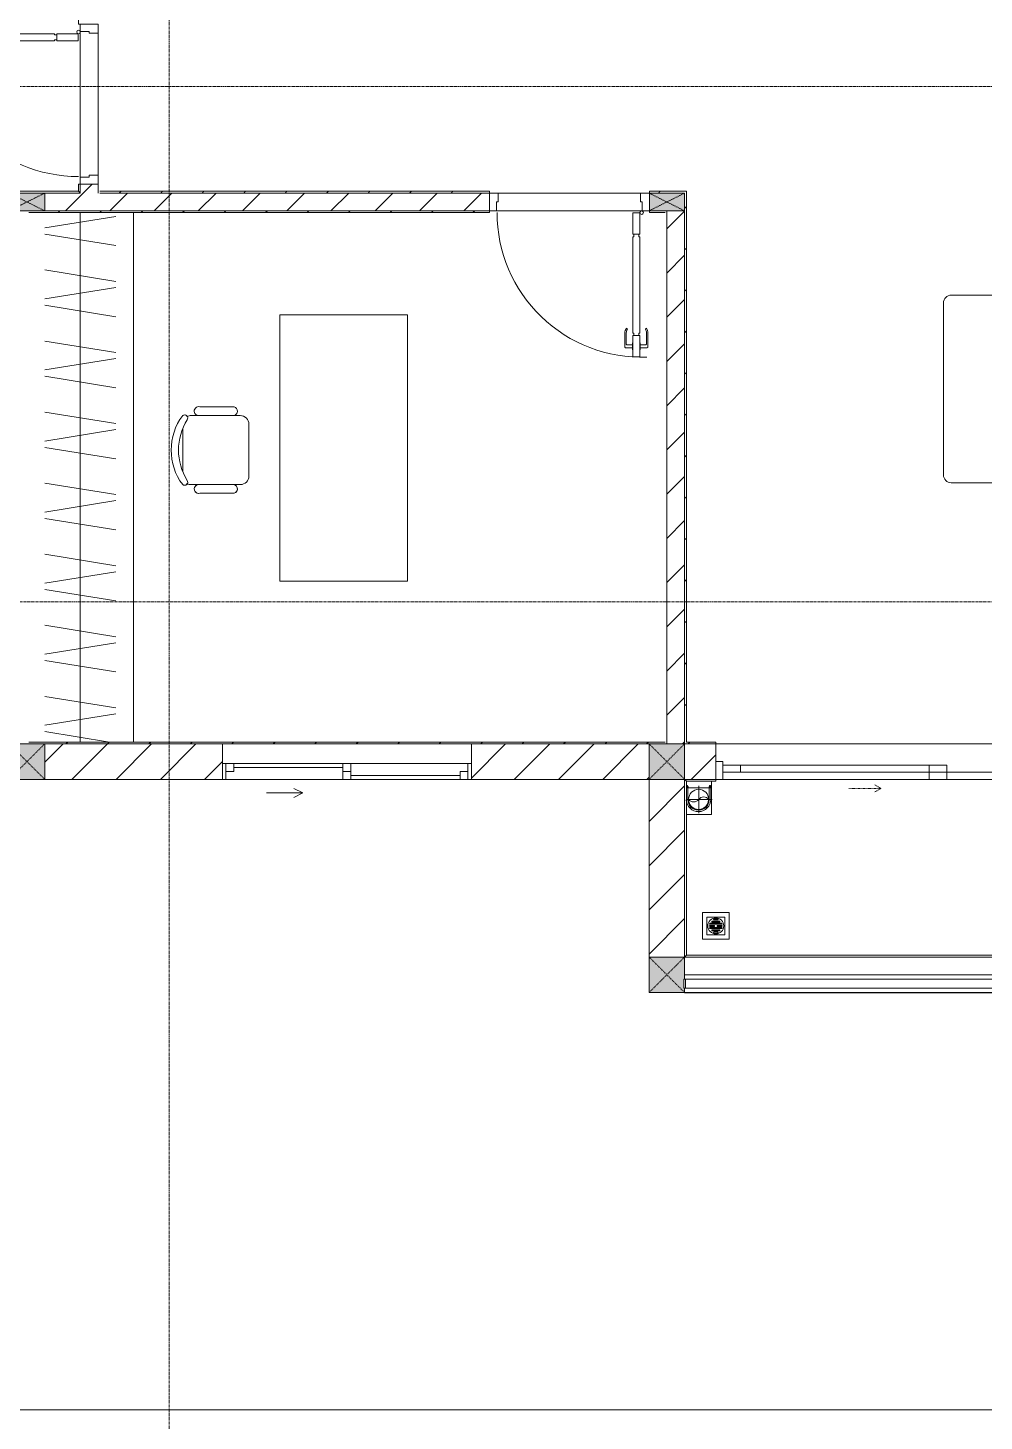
# Model space of a CAD drawing. Header units: millimetres. Extents: x -24439 to 198341, y -52871 to 149926.
# Drawn here: x 54158 to 59538, y 20924 to 28767 of the extents above; entities that cross this region are included whole.
import ezdxf

# ---------------------------------------------------------------- set-up
doc = ezdxf.new("R2010")
doc.units = ezdxf.units.MM
for name, pattern in [('Dash', [6, 3, -3]), ('Grid Line', [22.225, 12.7, -3.175, 3.175, -3.175]), ('IMPORT-CENTER _3_', [10.16, 6.35, -1.27, 1.27, -1.27])]:
    doc.linetypes.add(name, pattern=pattern)
for name, color, linetype, lineweight in [('0-1', 7, 'Continuous', 5), ('A-DETL-GENF-1', 9, 'Continuous', 9), ('A-DOOR', 31, 'Continuous', 9), ('A-DOOR-1', 9, 'Continuous', 9), ('A-DOOR-FRAM', 31, 'Continuous', 9), ('A-DOOR-HDLN', 31, 'Dash', 9), ('A-FLOR-1', 9, 'Continuous', 9), ('A-FLOR-HRAL', 11, 'Continuous', 9), ('A-FLOR-HRAL-1', 9, 'Continuous', 9), ('A-GLAZ', 151, 'Continuous', 9), ('A-WALL', 113, 'Continuous', 9), ('A-WALL-1', 253, 'Continuous', 18), ('A-WALL-2', 9, 'Continuous', 9), ('A-WALL-3', 113, 'Continuous', 18), ('A-WALL-PATT-1', 10, 'Continuous', 9), ('A-WALL-PATT-2', 9, 'Continuous', 9), ('A-WALL-PATT-3', 111, 'Continuous', 9), ('G-IMPT', 8, 'Continuous', 9), ('G-IMPT-2', 8, 'IMPORT-CENTER _3_', 9), ('I-FURN', 30, 'Continuous', 9), ('I-FURN-1', 9, 'Continuous', 9), ('I-WALL-1', 253, 'Continuous', 18), ('M-EQPM', 50, 'Continuous', 9), ('S-BEAM-1', 9, 'Continuous', 9), ('S-COLS', 52, 'Continuous', 9), ('S-COLS-1', 254, 'Continuous', 5), ('S-COLS-2', 253, 'Continuous', 18), ('S-COLS-3', 9, 'Continuous', 9), ('S-COLS-4', 52, 'Continuous', 18), ('S-COLS-5', 52, 'Dash', 9), ('S-COLS-HDLN', 52, 'Dash', 9), ('S-COLS-HDLN-1', 9, 'Dash', 9), ('S-GRID-1', 1, 'Grid Line', 9)]:
    doc.layers.add(name, color=color, linetype=linetype, lineweight=lineweight)
pattern_1 = [(45, (0, 0), (-124.4508, 124.4508), [])]
pattern_2 = [(45, (0, 0), (-116.6726, 116.6726), [])]

# ---------------------------------------------------------------- blocks, each defined once
blk = doc.blocks.new('NCV_TKTC_KET CAU_rvt-1-TKCS_MB ĐỊNH VỊ CAO ĐỘ THIẾT KẾ')
at = {"layer": 'S-BEAM-1'}
for p, q in [((60927.6, 23535.3), (57852.6, 23535.3)), ((57852.6, 23335.3), (61127.6, 23335.3))]:
    blk.add_line(p, q, dxfattribs=at)
blk = doc.blocks.new('DOOR_CW_01 CANH MO-PANEL KINH - DIW_01-900x2200-CỬA GỖ VÂN LAMINATE-553393-TKCS_MB ĐỊNH VỊ CAO ĐỘ THIẾT KẾ')
at = {"layer": 'A-DETL-GENF-1'}
for p, q in [((-397, 872), (-357, 872)), ((-397, 752), (-397, 872)), ((-357, 872), (-357, 752)), ((-442, 737), (-442, 816.5)), ((-399, 820.5), (-438, 820.5)), ((-434, 799.5), (-434, 737)), ((-399, 803.5), (-430, 803.5)), ((-399, 831.8), (-397, 831.8)), ((-399, 792.2), (-399, 831.8)), ((-397, 792.2), (-399, 792.2)), ((-397, 792.2), (-397, 831.8)), ((-357, 792.2), (-357, 831.8)), ((-355, 831.8), (-357, 831.8)), ((-357, 792.2), (-355, 792.2)), ((-355, 792.2), (-355, 831.8)), ((-355, 820.5), (-316, 820.5)), ((-355, 803.5), (-324, 803.5)), ((-320, 799.5), (-320, 737)), ((-312, 737), (-312, 816.5)), ((-433.9, 711.2), (-427.3, 715.8)), ((-357, 752), (-397, 752)), ((-397, 738), (-391, 738)), ((-397, 738), (-397, 196)), ((-363, 752), (-391, 752)), ((-391, 752), (-391, 738)), ((-363, 738), (-363, 752)), ((-357, 738), (-363, 738)), ((-357, 196), (-357, 738)), ((-320.1, 711.2), (-326.7, 715.8)), ((-397, 196), (-391, 196)), ((-357, 182), (-397, 182)), ((-397, 182), (-397, 62)), ((-391, 196), (-391, 182)), ((-391, 182), (-363, 182)), ((-357, 196), (-363, 196)), ((-363, 182), (-363, 196)), ((-357, 62), (-357, 182)), ((-397, 62), (-357, 62))]:
    blk.add_line(p, q, dxfattribs=at)
blk.add_circle((-407, 60), 10, dxfattribs=at)
for centre, radius, start, end in [((-407, 60), 814, 360, 92), ((-438, 816.5), 4, 90, 180), ((-430, 799.5), 4, 90, 180), ((-324, 799.5), 4, 360, 90), ((-316, 816.5), 4, 0, 90), ((-397, 737), 45, 180, 215), ((-397, 737), 37, 180, 215), ((-357, 737), 37, 325, 0), ((-357, 737), 45, 325, 0)]:
    blk.add_arc(centre, radius, start, end, dxfattribs=at)
at = {"layer": 'A-DOOR-1'}
for p, q in [((-410, 50), (-450, 50)), ((-450, 50), (-450, -50)), ((-410, 0), (-410, 50)), ((-400, 0), (-410, 0)), ((-407, 50), (-382, 50)), ((-400, -50), (-400, 0)), ((410, 0), (400, 0)), ((400, 0), (400, -50)), ((450, 50), (410, 50)), ((410, 50), (410, 0)), ((450, -50), (450, 50)), ((-450, -50), (-400, -50)), ((400, -50), (450, -50))]:
    blk.add_line(p, q, dxfattribs=at)
blk = doc.blocks.new('TU DO LV A - TU DO LV A-V11-TKCS_MB ĐỊNH VỊ CAO ĐỘ THIẾT KẾ')
at = {"layer": 'I-FURN'}
for p, q in [((10, 136.3), (68.9, 499)), ((169, 101), (104.4, 499)), ((202.5, 101), (267.1, 499)), ((404.3, 101), (468.9, 499)), ((569, 101), (504.4, 499)), ((602.5, 101), (667.1, 499)), ((804.3, 101), (868.9, 499)), ((969, 101), (904.4, 499)), ((1002.5, 101), (1067.1, 499)), ((1204.3, 101), (1268.9, 499)), ((1369, 101), (1304.4, 499)), ((1402.5, 101), (1467.1, 499)), ((1604.3, 101), (1668.9, 499)), ((1769, 101), (1704.4, 499)), ((1802.5, 101), (1867.1, 499)), ((2004.3, 101), (2068.9, 499)), ((2169, 101), (2104.4, 499)), ((2202.5, 101), (2267.1, 499)), ((2404.3, 101), (2468.9, 499)), ((2569, 101), (2504.4, 499)), ((2602.5, 101), (2667.1, 499)), ((2804.3, 101), (2868.9, 499)), ((2969, 101), (2904.4, 499)), ((10, 300), (2990, 300)), ((10, 0), (2990, 0))]:
    blk.add_line(p, q, dxfattribs=at)
at = {"layer": 'I-FURN-1'}
blk.add_line((10, 0), (2990, 0), dxfattribs=at)
blk = doc.blocks.new('BAN LV A - BAN LV A_dwg_ban hoc2-348006-TKCS_MB ĐỊNH VỊ CAO ĐỘ THIẾT KẾ')
at = {"layer": 'I-FURN'}
for p, q in [((145.8, 437.4), (-145.8, 437.4)), ((-243, 354.4), (-243, 162)), ((-194.4, 388.8), (-194.4, 113.4)), ((194.4, 113.4), (194.4, 388.8)), ((194.4, 351.4), (194.4, 150.8)), ((243.7, 162), (243.7, 354.4)), ((-120.5, 64.8), (120.5, 64.8))]:
    blk.add_line(p, q, dxfattribs=at)
at = {"layer": 'I-FURN', "flags": 128}
blk.add_lwpolyline([(-737.8, 610.5), (-737.8, 1330.5), (-154.9, 1330.5), (762.2, 1330.5), (762.2, 610.5)], close=True, dxfattribs=at)
at = {"layer": 'I-FURN'}
for centre, radius, start, end in [((-145.8, 388.8), 48.6, 90, 180), ((145.8, 388.8), 48.6, 360, 90), ((-218.7, 347.3), 25.3, 343.7398, 163.7398), ((219.4, 347.3), 25.3, 16.2602, 170.70537), ((-218.7, 154.9), 25.3, 163.7398, 16.2602), ((219.4, 154.9), 25.3, 189.29463, 16.2602), ((-180.2, 75.4), 17.8, 57.97259, 216.69006), ((-145.8, 113.4), 48.6, 180, 207.58444), ((0, 359.3), 318.2, 237.57575, 302.42425), ((180.2, 75.4), 17.8, 323.30994, 122.02741), ((145.8, 113.4), 48.6, 332.41556, 0), ((0, 324), 324, 233.1301, 306.8699)]:
    blk.add_arc(centre, radius, start, end, dxfattribs=at)
blk = doc.blocks.new('BAN LV A - BAN LV A_dwg-348005-TKCS_MB ĐỊNH VỊ CAO ĐỘ THIẾT KẾ')
at = {"extrusion": (0, 0, -1), "zscale": -1, "rotation": 180}
blk.add_blockref('BAN LV A - BAN LV A_dwg_ban hoc2-348006-TKCS_MB ĐỊNH VỊ CAO ĐỘ THIẾT KẾ', (-729, 1383.7), dxfattribs=at)
blk = doc.blocks.new('BAN LV A - BAN LV A-348231-TKCS_MB ĐỊNH VỊ CAO ĐỘ THIẾT KẾ')
at = {"layer": 'I-FURN-1'}
for p, q in [((534.6, 1270.3), (534.6, 1235.9)), ((923.4, 1232.9), (923.4, 1270.3)), ((486, 1221.7), (486, 1029.3)), ((972.7, 1029.3), (972.7, 1221.7)), ((534.6, 1029.3), (534.6, 994.9)), ((923.4, 994.9), (923.4, 1032.3)), ((583.2, 946.3), (874.8, 946.3)), ((1491.2, 773.2), (-8.8, 773.2)), ((-8.8, 773.2), (-8.8, 53.2)), ((1491.2, 53.2), (1491.2, 773.2)), ((-8.8, 53.2), (1491.2, 53.2))]:
    blk.add_line(p, q, dxfattribs=at)
for centre, radius, start, end in [((729, 1059.7), 324, 53.1301, 126.8699), ((548.9, 1308.3), 17.8, 143.30994, 240.59603), ((583.2, 1270.3), 48.6, 152.41556, 180), ((909.2, 1308.3), 17.8, 299.40397, 36.69006), ((874.8, 1270.3), 48.6, 360, 27.58444), ((510.3, 1228.8), 25.3, 16.2602, 196.2602), ((948.4, 1228.8), 25.3, 343.7398, 170.70537), ((510.3, 1036.4), 25.3, 196.2602, 343.7398), ((948.4, 1036.4), 25.3, 189.29463, 343.7398), ((583.2, 994.9), 48.6, 180, 270), ((874.8, 994.9), 48.6, 270, 360)]:
    blk.add_arc(centre, radius, start, end, dxfattribs=at)
blk.add_blockref('BAN LV A - BAN LV A_dwg-348005-TKCS_MB ĐỊNH VỊ CAO ĐỘ THIẾT KẾ', (0, 0))
blk = doc.blocks.new('LOBBY_SOFA_1 - LOBBY_SOFA_1-V13-TKCS_MB ĐỊNH VỊ CAO ĐỘ THIẾT KẾ')
at = {"layer": 'I-FURN'}
for p, q in [((-2556, -14.9), (-2556, -660)), ((-2457, -66), (-2457, -660)), ((-807, -66), (-2457, -66)), ((-807, -660), (-807, -66)), ((-708, -660), (-708, -14.9)), ((-807, -143), (-2457, -143)), ((-1907, -143), (-1907, -660)), ((-1357, -143), (-1357, -660)), ((-3128.2, -193.5), (-2688.2, -193.5)), ((-3128.2, -633.5), (-3128.2, -193.5)), ((-2688.2, -193.5), (-2688.2, -633.5)), ((-575.9, -193.5), (-575.9, -633.5)), ((-135.9, -193.5), (-575.9, -193.5)), ((-135.9, -633.5), (-135.9, -193.5)), ((-2915.4, -269), (-2915.4, -401)), ((-348.6, -269), (-348.6, -401)), ((-2915.4, -357), (-2981.4, -423)), ((-2849.4, -423), (-2915.4, -357)), ((-414.6, -423), (-348.6, -357)), ((-348.6, -357), (-282.6, -423)), ((-2937.4, -423), (-3069.4, -423)), ((-2981.4, -423), (-2915.4, -489)), ((-2915.4, -489), (-2849.4, -423)), ((-2915.4, -445), (-2915.4, -577)), ((-2893.4, -423), (-2761.4, -423)), ((-370.6, -423), (-502.6, -423)), ((-348.6, -489), (-414.6, -423)), ((-282.6, -423), (-348.6, -489)), ((-348.6, -445), (-348.6, -577)), ((-326.6, -423), (-194.6, -423)), ((-2688.2, -633.5), (-3128.2, -633.5)), ((-2556, -660), (-708, -660)), ((-575.9, -633.5), (-135.9, -633.5)), ((-2172.3, -1064.5), (-2172.3, -1504.5)), ((-1160.3, -1020.5), (-2128.3, -1020.5)), ((-1116.3, -1504.5), (-1116.3, -1064.5)), ((-2128.3, -1548.5), (-1160.3, -1548.5))]:
    blk.add_line(p, q, dxfattribs=at)
for centre, radius in [((-2915.4, -423), 154), ((-348.6, -423), 154), ((-2915.4, -423), 22), ((-348.6, -423), 22)]:
    blk.add_circle(centre, radius, dxfattribs=at)
for centre, start, end in [((-2128.3, -1064.5), 90, 180), ((-1160.3, -1064.5), 0, 90), ((-2128.3, -1504.5), 180, 270), ((-1160.3, -1504.5), 270, 0)]:
    blk.add_arc(centre, 44, start, end, dxfattribs=at)
at = {"layer": 'I-FURN-1'}
for p, q in [((-2556, -14.9), (-2556, -660)), ((-708, -660), (-708, -14.9)), ((-2688.2, -193.5), (-3128.2, -193.5)), ((-3128.2, -193.5), (-3128.2, -633.5)), ((-2688.2, -633.5), (-2688.2, -193.5)), ((-135.9, -193.5), (-575.9, -193.5)), ((-575.9, -193.5), (-575.9, -633.5)), ((-135.9, -633.5), (-135.9, -193.5)), ((-3128.2, -633.5), (-2688.2, -633.5)), ((-2556, -660), (-708, -660)), ((-575.9, -633.5), (-135.9, -633.5)), ((-2172.3, -1064.5), (-2172.3, -1504.5)), ((-1160.3, -1020.5), (-2128.3, -1020.5)), ((-1116.3, -1504.5), (-1116.3, -1064.5)), ((-2128.3, -1548.5), (-1160.3, -1548.5))]:
    blk.add_line(p, q, dxfattribs=at)
for centre, start, end in [((-2128.3, -1064.5), 90, 180), ((-1160.3, -1064.5), 0, 90), ((-2128.3, -1504.5), 180, 270), ((-1160.3, -1504.5), 270, 0)]:
    blk.add_arc(centre, 44, start, end, dxfattribs=at)
blk = doc.blocks.new('G1_SOF - BO TRU - 100x200-745959-TKCS_MB ĐỊNH VỊ CAO ĐỘ THIẾT KẾ')
at = {"layer": 'S-COLS-3'}
blk.add_hatch(color=256, dxfattribs=at).paths.add_polyline_path([(50, -100), (50, 98.4), (-50, 98.4), (-50, -100)])
at = {"layer": 'S-COLS-2'}
for p, q in [((-50, 98.4), (-50, -100)), ((50, -100), (50, 98.4)), ((-50, -100), (50, -100))]:
    blk.add_line(p, q, dxfattribs=at)
at = {"layer": 'S-COLS-HDLN-1'}
for p, q in [((50, 100), (-50, -100)), ((-50, 100), (50, -100))]:
    blk.add_line(p, q, dxfattribs=at)
blk = doc.blocks.new('G1_SOF - BO TRU - 100x200-V61-TKCS_MB ĐỊNH VỊ CAO ĐỘ THIẾT KẾ')
at = {"layer": 'S-COLS-3'}
blk.add_hatch(color=256, dxfattribs=at).paths.add_polyline_path([(50, -100), (50, 100), (-50, 100), (-50, -100)])
at = {"layer": 'S-COLS-2'}
for p, q in [((50, 100), (-50, 100)), ((-50, 100), (-50, -100)), ((50, -100), (50, 100)), ((-50, -100), (50, -100))]:
    blk.add_line(p, q, dxfattribs=at)
at = {"layer": 'S-COLS-HDLN-1'}
for p, q in [((50, 100), (-50, -100)), ((-50, 100), (50, -100))]:
    blk.add_line(p, q, dxfattribs=at)
blk = doc.blocks.new('Railing - Railing-792715-TKCS_MB ĐỊNH VỊ CAO ĐỘ THIẾT KẾ')
at = {"layer": 'A-FLOR-HRAL-1'}
for p, q in [((34944.1, 15276.2), (34954.1, 15266.2)), ((34954.1, 15266.2), (35119.1, 15266.2)), ((34954.1, 14286.2), (34954.1, 15266.2)), ((35119.1, 15276.2), (35119.1, 15266.2)), ((37619.1, 15266.2), (37619.1, 15276.2)), ((37619.1, 15266.2), (38009.1, 15266.2)), ((38019.1, 15276.2), (38009.1, 15266.2)), ((38009.1, 15266.2), (38009.1, 14286.2)), ((34944.1, 14276.2), (34954.1, 14286.2)), ((34944.1, 14276.2), (38019.1, 14276.2)), ((38009.1, 14286.2), (34954.1, 14286.2)), ((38019.1, 14276.2), (38009.1, 14286.2))]:
    blk.add_line(p, q, dxfattribs=at)
blk = doc.blocks.new('Railing - Railing-792906-TKCS_MB ĐỊNH VỊ CAO ĐỘ THIẾT KẾ')
at = {"layer": 'A-FLOR-HRAL-1'}
for p, q in [((29944.1, 19576.2), (29954.1, 19566.2)), ((29954.1, 19566.2), (31534.1, 19566.2)), ((29954.1, 16286.2), (29954.1, 19566.2)), ((31544.1, 19576.2), (31534.1, 19566.2)), ((31534.1, 19566.2), (31534.1, 19526.7)), ((31544.1, 19526.7), (31534.1, 19526.7)), ((31534.1, 18626.2), (31544.1, 18626.2)), ((31534.1, 18626.2), (31534.1, 18586.2)), ((31144.1, 18576.2), (31134.1, 18586.2)), ((31134.1, 18586.2), (31134.1, 15486.2)), ((31534.1, 18586.2), (31134.1, 18586.2)), ((31544.1, 18576.2), (31534.1, 18586.2)), ((29944.1, 16276.2), (29954.1, 16286.2)), ((30054.1, 16286.2), (29954.1, 16286.2)), ((30044.1, 16276.2), (30054.1, 16286.2)), ((30054.1, 15486.2), (30054.1, 16286.2)), ((30044.1, 15476.2), (30054.1, 15486.2)), ((31134.1, 15486.2), (30054.1, 15486.2)), ((31144.1, 15476.2), (31134.1, 15486.2))]:
    blk.add_line(p, q, dxfattribs=at)
blk = doc.blocks.new('DOOR_CW_01 CANH MO-PANEL KINH - DIG_01-900x2200-CỬA NHÔM KÍNH-400860-TKCS_MB ĐỊNH VỊ CAO ĐỘ THIẾT KẾ')
at = {"layer": 'A-DETL-GENF-1'}
for p, q in [((-397, -182), (-397, -62)), ((-397, -62), (-357, -62)), ((-357, -62), (-357, -182)), ((-357, -182), (-397, -182)), ((-397, -196), (-391, -196)), ((-397, -738), (-397, -196)), ((-391, -196), (-391, -182)), ((-391, -182), (-363, -182)), ((-363, -182), (-363, -196)), ((-357, -196), (-363, -196)), ((-357, -196), (-357, -738)), ((-442, -737), (-442, -816.5)), ((-434, -799.5), (-434, -737)), ((-433.9, -711.2), (-427.3, -715.8)), ((-397, -738), (-391, -738)), ((-357, -752), (-397, -752)), ((-397, -752), (-397, -872)), ((-391, -752), (-391, -738)), ((-363, -752), (-391, -752)), ((-357, -738), (-363, -738)), ((-363, -738), (-363, -752)), ((-357, -872), (-357, -752)), ((-320.1, -711.2), (-326.7, -715.8)), ((-320, -799.5), (-320, -737)), ((-312, -737), (-312, -816.5)), ((-399, -820.5), (-438, -820.5)), ((-399, -803.5), (-430, -803.5)), ((-399, -792.2), (-399, -831.8)), ((-397, -792.2), (-399, -792.2)), ((-399, -831.8), (-397, -831.8)), ((-397, -792.2), (-397, -831.8)), ((-357, -792.2), (-357, -831.8)), ((-357, -792.2), (-355, -792.2)), ((-355, -831.8), (-357, -831.8)), ((-355, -792.2), (-355, -831.8)), ((-355, -803.5), (-324, -803.5)), ((-355, -820.5), (-316, -820.5)), ((-397, -872), (-357, -872))]:
    blk.add_line(p, q, dxfattribs=at)
blk.add_circle((-407, -60), 10, dxfattribs=at)
for centre, radius, start, end in [((-407, -60), 814, 268, 0), ((-397, -737), 45, 145, 180), ((-397, -737), 37, 145, 180), ((-357, -737), 37, 0, 35), ((-357, -737), 45, 360, 35), ((-438, -816.5), 4, 180, 270), ((-430, -799.5), 4, 180, 270), ((-324, -799.5), 4, 270, 0), ((-316, -816.5), 4, 270, 0)]:
    blk.add_arc(centre, radius, start, end, dxfattribs=at)
at = {"layer": 'A-DOOR-1'}
for p, q in [((-450, -50), (-450, 50)), ((-450, 50), (-400, 50)), ((-400, 50), (-400, 0)), ((400, 0), (400, 50)), ((400, 50), (450, 50)), ((450, 50), (450, -50)), ((-410, -50), (-450, -50)), ((-410, 0), (-410, -50)), ((-400, 0), (-410, 0)), ((-407, -50), (-382, -50)), ((410, 0), (400, 0)), ((410, -50), (410, 0)), ((450, -50), (410, -50))]:
    blk.add_line(p, q, dxfattribs=at)
blk = doc.blocks.new('NCV_TKTC_TANG 1_rvt-1-TKCS_MB ĐỊNH VỊ CAO ĐỘ THIẾT KẾ')
at = {"layer": 'A-WALL-PATT-1'}
h = blk.add_hatch(dxfattribs=at)
h.set_pattern_fill('FP_2', color=256, style=0, pattern_type=2)
h.set_pattern_definition(pattern_1)
h.paths.add_polyline_path([(54552.6, 27836.9), (54552.6, 27886.9), (54452.6, 27886.9), (54452.6, 27836.9), (54502.6, 27836.9)])
h.paths.add_polyline_path([(54502.6, 28786.9), (54552.6, 28786.9), (54552.6, 28836.9), (54452.6, 28836.9), (54452.6, 28786.9)])
h = blk.add_hatch(dxfattribs=at)
h.set_pattern_fill('FP_2', color=256, style=0, pattern_type=2)
h.set_pattern_definition(pattern_1)
h.paths.add_polyline_path([(56754.2, 27736.9), (56754.2, 27836.9), (54252.6, 27836.9), (54252.6, 27736.9), (56193.9, 27736.9)])
h = blk.add_hatch(dxfattribs=at)
h.set_pattern_fill('FP_2', color=256, style=0, pattern_type=2)
h.set_pattern_definition(pattern_1)
h.paths.add_polyline_path([(57752.6, 24736.9), (57852.6, 24736.9), (57852.6, 27736.9), (57752.6, 27736.9), (57752.6, 25077)])
at = {"layer": 'A-WALL-PATT-2'}
h = blk.add_hatch(dxfattribs=at)
h.set_pattern_fill('FP_3', color=256, style=0, pattern_type=2)
h.set_pattern_definition(pattern_2)
h.paths.add_polyline_path([(57852.6, 27836.9), (57862.6, 27836.9), (57862.6, 27846.9), (57654.2, 27846.9), (57654.2, 27836.9), (57752.6, 27836.9)])
h.paths.add_polyline_path([(56754.2, 27836.9), (56754.2, 27846.9), (54562.6, 27846.9), (54562.6, 27836.9), (56193.9, 27836.9)])
h = blk.add_hatch(dxfattribs=at)
h.set_pattern_fill('FP_3', color=256, style=0, pattern_type=2)
h.set_pattern_definition(pattern_2)
h.paths.add_polyline_path([(57852.6, 24736.9), (57862.6, 24736.9), (57862.6, 27836.9), (57852.6, 27836.9), (57852.6, 25077)])
h = blk.add_hatch(dxfattribs=at)
h.set_pattern_fill('FP_3', color=256, style=0, pattern_type=2)
h.set_pattern_definition(pattern_2)
h.paths.add_polyline_path([(57742.6, 27726.9), (57742.6, 27736.9), (57654.2, 27736.9), (57654.2, 27726.9), (57662.2, 27726.9)])
h.paths.add_polyline_path([(56754.2, 27726.9), (56754.2, 27736.9), (54162.6, 27736.9), (54162.6, 27726.9), (56746.2, 27726.9)])
h = blk.add_hatch(dxfattribs=at)
h.set_pattern_fill('FP_3', color=256, style=0, pattern_type=2)
h.set_pattern_definition(pattern_2)
h.paths.add_polyline_path([(57752.6, 24736.9), (57752.6, 24746.9), (54162.6, 24746.9), (54162.6, 24736.9), (57404.3, 24736.9)])
h = blk.add_hatch(dxfattribs=at)
h.set_pattern_fill('FP_3', color=256, style=0, pattern_type=2)
h.set_pattern_definition(pattern_2)
h.paths.add_polyline_path([(60752.6, 24736.9), (60752.6, 24746.9), (60527.6, 24746.9), (60527.6, 24736.9)])
h.paths.add_polyline_path([(58027.6, 24736.9), (58027.6, 24746.9), (57862.6, 24746.9), (57862.6, 24736.9), (58009.5, 24736.9)])
at = {"layer": 'A-FLOR-1'}
for p, q in [((54552.6, 28736.9), (54552.6, 27936.9)), ((56804.2, 27836.9), (57604.2, 27836.9)), ((57614.2, 27736.9), (56794.2, 27736.9)), ((58027.6, 24736.9), (60527.6, 24736.9)), ((60527.6, 24736.9), (58027.6, 24736.9)), ((58067.6, 24536.9), (59227.6, 24536.9))]:
    blk.add_line(p, q, dxfattribs=at)
at = {"layer": 'A-WALL-1'}
for p, q in [((54452.6, 27886.9), (54452.6, 27836.9)), ((54452.6, 27836.9), (54252.6, 27836.9)), ((57752.6, 27736.9), (57752.6, 24736.9)), ((57852.6, 24736.9), (57852.6, 27736.9)), ((57752.6, 24736.9), (57852.6, 24736.9))]:
    blk.add_line(p, q, dxfattribs=at)
at = {"layer": 'A-WALL-2'}
for p, q in [((54452.6, 27926.9), (54452.6, 28746.9)), ((54552.6, 28736.9), (54552.6, 27936.9)), ((54552.6, 27836.9), (54552.6, 27886.9)), ((56754.2, 27836.9), (54562.6, 27836.9)), ((54562.6, 27836.9), (56754.2, 27836.9)), ((56804.2, 27836.9), (57604.2, 27836.9)), ((54252.6, 27736.9), (56754.2, 27736.9)), ((56754.2, 27736.9), (54252.6, 27736.9)), ((57614.2, 27736.9), (56794.2, 27736.9))]:
    blk.add_line(p, q, dxfattribs=at)
at = {"layer": 'I-WALL-1'}
for p, q in [((56754.2, 27846.9), (54562.6, 27846.9)), ((56754.2, 27836.9), (56754.2, 27846.9)), ((57862.6, 27846.9), (57654.2, 27846.9)), ((57654.2, 27846.9), (57654.2, 27836.9)), ((57862.6, 27836.9), (57862.6, 27846.9)), ((57862.6, 24746.9), (57862.6, 27836.9)), ((54162.6, 27726.9), (56754.2, 27726.9)), ((56754.2, 27726.9), (56754.2, 27736.9)), ((57654.2, 27736.9), (57654.2, 27726.9)), ((57654.2, 27726.9), (57742.6, 27726.9)), ((57852.6, 27736.9), (57852.6, 24736.9)), ((57742.6, 24746.9), (54162.6, 24746.9)), ((54162.6, 24736.9), (55252.6, 24736.9)), ((56652.6, 24736.9), (57752.6, 24736.9)), ((57752.6, 24736.9), (57752.6, 24746.9)), ((57852.6, 24736.9), (57862.6, 24736.9)), ((58027.6, 24746.9), (57862.6, 24746.9)), ((57862.6, 24736.9), (58027.6, 24736.9)), ((58027.6, 24736.9), (58027.6, 24746.9))]:
    blk.add_line(p, q, dxfattribs=at)
at = {"layer": 'A-DOOR-1'}
for name, p, rotation in [('DOOR_CW_01 CANH MO-PANEL KINH - DIG_01-900x2200-CỬA NHÔM KÍNH-400860-TKCS_MB ĐỊNH VỊ CAO ĐỘ THIẾT KẾ', (54502.6, 28336.9), 269.9999999999989), ('DOOR_CW_01 CANH MO-PANEL KINH - DIW_01-900x2200-CỬA GỖ VÂN LAMINATE-553393-TKCS_MB ĐỊNH VỊ CAO ĐỘ THIẾT KẾ', (57204.2, 27786.9), 180)]:
    blk.add_blockref(name, p, dxfattribs=dict(at, rotation=rotation))
at = {"layer": 'A-FLOR-HRAL-1'}
for name in ['Railing - Railing-792906-TKCS_MB ĐỊNH VỊ CAO ĐỘ THIẾT KẾ', 'Railing - Railing-792715-TKCS_MB ĐỊNH VỊ CAO ĐỘ THIẾT KẾ']:
    blk.add_blockref(name, (22908.5, 9260.7), dxfattribs=at)
at = {"layer": 'I-FURN-1'}
for name, p, rotation in [('LOBBY_SOFA_1 - LOBBY_SOFA_1-V13-TKCS_MB ĐỊNH VỊ CAO ĐỘ THIẾT KẾ', (60857.5, 25090.4), 270.0000000000005), ('TU DO LV A - TU DO LV A-V11-TKCS_MB ĐỊNH VỊ CAO ĐỘ THIẾT KẾ', (54752.6, 24736.9), 89.99999999999993), ('BAN LV A - BAN LV A-348231-TKCS_MB ĐỊNH VỊ CAO ĐỘ THIẾT KẾ', (56347.4, 25661.2), 90.0000000000001)]:
    blk.add_blockref(name, p, dxfattribs=dict(at, rotation=rotation))
at = {"layer": 'S-COLS-3', "rotation": 89.99999999999945}
for name, p in [('G1_SOF - BO TRU - 100x200-V61-TKCS_MB ĐỊNH VỊ CAO ĐỘ THIẾT KẾ', (54152.6, 27786.9)), ('G1_SOF - BO TRU - 100x200-745959-TKCS_MB ĐỊNH VỊ CAO ĐỘ THIẾT KẾ', (57752.6, 27786.9))]:
    blk.add_blockref(name, p, dxfattribs=at)
blk = doc.blocks.new('1_FAMILY RVT - W01-WxH 1400x1400xmm-389822-TKCS_MB ĐỊNH VỊ CAO ĐỘ THIẾT KẾ')
at = {"layer": 'A-GLAZ'}
for p, q in [((248.4, 172.39), (299.2, 197.79)), ((248.4, 172.39), (299.2, 146.99)), ((248.4, 172.39), (451.6, 172.39)), ((-700, 96.19), (-700, -103.81)), ((700, 96.19), (-700, 96.19)), ((-700, 96.19), (-636.5, 96.19)), ((-680.95, 96.19), (-680.95, 7.29)), ((-636.5, 96.19), (-22.225, 96.19)), ((-636.5, 96.19), (-636.5, 51.74)), ((-22.225, 7.29), (-22.225, 96.19)), ((-22.225, 96.19), (22.225, 96.19)), ((22.225, 96.19), (680.95, 96.19)), ((22.225, 96.19), (22.225, 7.29)), ((680.95, 96.19), (700, 96.19)), ((680.95, 96.19), (680.95, 7.29)), ((700, -103.81), (700, 96.19)), ((-700, 7.29), (-680.95, 7.29)), ((-636.5, 51.74), (-680.95, 51.74)), ((-680.95, 7.29), (-22.225, 7.29)), ((-636.5, 73.965), (-22.225, 73.965)), ((22.225, 51.74), (-22.225, 51.74)), ((-22.225, 7.29), (22.225, 7.29)), ((22.225, 29.515), (636.5, 29.515)), ((22.225, 7.29), (636.5, 7.29)), ((636.5, 51.74), (636.5, 7.29)), ((680.95, 51.74), (636.5, 51.74)), ((636.5, 7.29), (700, 7.29)), ((-700, -103.81), (700, -103.81))]:
    blk.add_line(p, q, dxfattribs=at)
blk = doc.blocks.new('DEG_02-DEG_03 - DEG_02-2500x2400mm-CỬA ĐI 02 CÁNH TRƯỢT-625766-TKCS_MB ĐỊNH VỊ CAO ĐỘ THIẾT KẾ')
at = {"layer": 'A-DOOR'}
for p, q in [((-1110, 100), (-1210, 100)), ((-1210, 100), (-1210, 60)), ((-1110, 60), (-1110, 100)), ((-1110, 100), (-50, 100)), ((50, 100), (-50, 100)), ((-50, 100), (-50, 60)), ((50, 60), (50, 100)), ((-1210, 60), (-1110, 60)), ((-50, 60), (-1110, 60)), ((50, 60), (-50, 60)), ((-50, 60), (-50, 20)), ((-50, 60), (50, 60)), ((-50, 20), (50, 20)), ((50, 20), (50, 60)), ((50, 60), (1110, 60)), ((1110, 20), (50, 20)), ((1210, 60), (1110, 60)), ((1110, 60), (1110, 20)), ((1110, 20), (1210, 20)), ((1210, 20), (1210, 60))]:
    blk.add_line(p, q, dxfattribs=at)
at = {"layer": 'A-DOOR-FRAM'}
for p, q in [((-1210, 100), (-1250, 100)), ((-1250, 100), (-1250, 0)), ((-1210, 0), (-1210, 100)), ((1250, 100), (1210, 100)), ((1210, 100), (1210, 0)), ((1250, 0), (1250, 100)), ((-1250, 0), (-1210, 0)), ((1210, 0), (1250, 0))]:
    blk.add_line(p, q, dxfattribs=at)
at = {"layer": 'A-DOOR-HDLN'}
for p, q in [((-320.4, 151.1), (-355, 171.1)), ((320.4, 151.1), (355, 171.1)), ((-500.4, 151.1), (-320.4, 151.1)), ((-320.4, 151.1), (-355, 131.1)), ((320.4, 151.1), (355, 131.1)), ((500.4, 151.1), (320.4, 151.1))]:
    blk.add_line(p, q, dxfattribs=at)
blk = doc.blocks.new('Railing - 50 x 10mm-1251311-TKCS_MB ĐỊNH VỊ CAO ĐỘ THIẾT KẾ')
at = {"layer": 'A-FLOR-HRAL'}
for p, q in [((25, 5), (-25, 5)), ((-25, 5), (-25, -5)), ((25, -5), (25, 5)), ((-25, -5), (25, -5))]:
    blk.add_line(p, q, dxfattribs=at)
blk = doc.blocks.new('Railing - Railing-1602689-TKCS_MB ĐỊNH VỊ CAO ĐỘ THIẾT KẾ')
at = {"layer": 'A-FLOR-HRAL'}
for p, q in [((60922.6, 23412.4), (57857.6, 23412.4)), ((57857.6, 23362.4), (60922.6, 23362.4))]:
    blk.add_line(p, q, dxfattribs=at)
at = {"rotation": 90}
for p in [(57852.6, 23387.4), (60927.6, 23387.4)]:
    blk.add_blockref('Railing - 50 x 10mm-1251311-TKCS_MB ĐỊNH VỊ CAO ĐỘ THIẾT KẾ', p, dxfattribs=at)
blk = doc.blocks.new('TKTC_XREF_251221_MB TANG 1 - TKTC_XREF_260130_MB TANG 1_dwg_THU NUOC - THU NUOC-444531-TKCS_MB TẦNG 1-4202120-TKCS_MB ĐỊNH VỊ CAO ĐỘ THIẾT KẾ')
at = {"layer": 'M-EQPM'}
for p, q in [((-23.3, 10.8), (40.9, 10.8)), ((40.9, 4.8), (-23.3, 4.8)), ((-11, 23.3), (28.5, 23.3)), ((28.5, 17.3), (-11, 17.3)), ((-1.1, 35.6), (18.5, 35.6)), ((18.5, 29.6), (-1.1, 29.6)), ((-23.3, -13.6), (40.9, -13.6)), ((40.9, -19.6), (-23.3, -19.6)), ((-11, -26.1), (28.5, -26.1)), ((28.5, -32.1), (-11, -32.1)), ((-1.1, -38.5), (18.5, -38.5)), ((18.5, -44.5), (-1.1, -44.5))]:
    blk.add_line(p, q, dxfattribs=at)
at = {"layer": 'M-EQPM', "flags": 128}
for points in [[(83.7, -79.4), (83.7, 70.6), (-66.3, 70.6), (-66.3, -79.4)], [(58.7, -54.4), (58.7, 45.6), (-41.3, 45.6), (-41.3, -54.4)]]:
    blk.add_lwpolyline(points, close=True, dxfattribs=at)
for points in [[(-23.3, -1.2), (0.7, -1.2), (0.7, -7.2), (-23.3, -7.2)], [(40.9, -7.2), (16.7, -7.2), (16.7, -1.2), (40.9, -1.2)]]:
    blk.add_lwpolyline(points, dxfattribs=at)
at = {"layer": 'M-EQPM'}
for centre, radius, start, end in [((8.7, -4.4), 45, 360, 180), ((8.7, -4.4), 45, 360, 180), ((-23.3, 7.8), 3, 90, 270), ((-11, 20.3), 3, 90, 270), ((-1.1, 32.6), 3, 90, 270), ((18.5, 32.6), 3, 270, 90), ((28.5, 20.3), 3, 270, 90), ((40.9, 7.8), 3, 270, 90), ((8.7, -4.4), 45, 180, 360), ((8.7, -4.4), 45, 180, 360), ((-23.3, -4.2), 3, 90, 270), ((-23.3, -16.6), 3, 90, 270), ((-11, -29.1), 3, 90, 270), ((-1.1, -41.5), 3, 90, 270), ((18.5, -41.5), 3, 270, 90), ((28.5, -29.1), 3, 270, 90), ((40.9, -4.2), 3, 270, 90), ((40.9, -16.6), 3, 270, 90)]:
    blk.add_arc(centre, radius, start, end, dxfattribs=at)
blk = doc.blocks.new('TKTC_XREF_251221_MB TANG 1 - TKTC_XREF_260130_MB TANG 1_dwg_CUM U_DN100-V211-TKCS_MB ĐỊNH VỊ CAO ĐỘ THIẾT KẾ')
at = {"layer": 'G-IMPT'}
blk.add_hatch(color=256, dxfattribs=at).paths.add_polyline_path([(61, 0), (58.9, 15.8), (52.8, 30.5), (43.1, 43.1), (30.5, 52.8), (15.8, 58.9), (0, 61), (0, 57), (14.8, 55.1), (28.5, 49.4), (40.3, 40.3), (49.4, 28.5), (55.1, 14.8), (57, 0), (55.1, -14.8), (49.4, -28.5), (40.3, -40.3), (28.5, -49.4), (14.8, -55.1), (0, -57), (0, -61), (15.8, -58.9), (30.5, -52.8), (43.1, -43.1), (52.8, -30.5), (58.9, -15.8)])
for p, q in [((-79.1, 66.6), (-79.1, 63.4)), ((-76.6, 66.6), (-76.6, 63.4)), ((-74.6, 66.6), (-74.6, 63.4)), ((-72.7, 69.3), (-72.7, 60.7)), ((-66.9, 67.9), (-71.7, 67.9)), ((-66.9, 62.1), (-71.7, 62.1)), ((-65, 69), (0, 69)), ((-79.1, -63.4), (-79.1, -66.6)), ((-76.6, -63.4), (-76.6, -66.6)), ((-74.6, -63.4), (-74.6, -66.6)), ((-72.7, -60.7), (-72.7, -68.3)), ((-66.9, -62.1), (-71.7, -62.1)), ((-66.9, -67.9), (-71.7, -67.9))]:
    blk.add_line(p, q, dxfattribs=at)
at = {"layer": 'G-IMPT', "flags": 128}
for points in [[(-72.7, 67.6), (-78.1, 67.6), (-78.1, 62.4), (-72.7, 62.4)], [(-71.7, 59.2), (-66.9, 59.2), (-66.9, 70.8), (-71.7, 70.8)], [(-66.9, 70.8), (-66.9, 72.7), (-65, 72.7), (-65, 57.3), (-66.9, 57.3), (-66.9, 59.2)], [(-65, 61), (0, 61), (0, 57)], [(-72.7, -62.4), (-78.1, -62.4), (-78.1, -67.6), (-72.7, -67.6)], [(-66.9, -68.3), (-66.9, -59.2), (-71.7, -59.2)], [(-66.9, -59.2), (-66.9, -57.3), (-65, -57.3), (-65, -68.3)], [(-65, -61), (0, -61), (0, -57)]]:
    blk.add_lwpolyline(points, dxfattribs=at)
at = {"layer": 'G-IMPT'}
for centre, radius, start, end in [((-78.1, 66.6), 0.96, 90, 180), ((-78.1, 63.4), 0.96, 180, 270), ((-71.1, 69.3), 1.56, 112.61986, 247.38014), ((-67.9, 65), 4.8, 143.1301, 216.8699), ((-71.1, 60.7), 1.56, 112.61986, 247.38014), ((0, 0), 69, 271.95476, 90), ((0, 0), 61, 270, 90), ((0, 0), 57, 270, 90), ((-78.1, -63.4), 0.96, 90, 180), ((-78.1, -66.6), 0.96, 180, 270), ((-71.1, -60.7), 1.56, 112.61986, 247.38014), ((-67.9, -65), 4.8, 143.1301, 216.8699)]:
    blk.add_arc(centre, radius, start, end, dxfattribs=at)
blk = doc.blocks.new('TKTC_XREF_251221_MB TANG 1 - TKTC_XREF_260130_MB TANG 1_dwg_$cc-V212-TKCS_MB ĐỊNH VỊ CAO ĐỘ THIẾT KẾ')
at = {"layer": 'G-IMPT'}
blk.add_circle((0, 0), 0.5, dxfattribs=at)
for centre, radius, start, end in [((0, 0), 0.5, 90, 270), ((0.188, 0.25), 0.313, 126.8699, 233.1301), ((-0.188, -0.25), 0.313, 306.8699, 53.1301)]:
    blk.add_arc(centre, radius, start, end, dxfattribs=at)
at = {"layer": 'G-IMPT-2'}
for p, q in [((-0.673, 0), (0.673, 0)), ((0, -0.673), (0, 0.607))]:
    blk.add_line(p, q, dxfattribs=at)
blk = doc.blocks.new('TKTC_XREF_251221_MB TANG 1 - TKTC_XREF_260130_MB TANG 1_dwg-4202109-TKCS_MB ĐỊNH VỊ CAO ĐỘ THIẾT KẾ')
at = {"layer": 'G-IMPT'}
blk.add_line((-145289.1, -376857.7), (-145148.6, -376857.7), dxfattribs=at)
at = {"layer": 'G-IMPT', "flags": 128}
for points in [[(-145289.1, -376857.6), (-145148.3, -376857.6), (-145148.6, -376819.7)], [(-145148.6, -376857.7), (-145148.6, -377007.4), (-145289.1, -377007.4)]]:
    blk.add_lwpolyline(points, dxfattribs=at)
for name, p, xscale, yscale, zscale, rotation in [('TKTC_XREF_251221_MB TANG 1 - TKTC_XREF_260130_MB TANG 1_dwg_CUM U_DN100-V211-TKCS_MB ĐỊNH VỊ CAO ĐỘ THIẾT KẾ', (-145221, -376922.6), 0.9975000000000007, 0.9975000000000007, 0.9975000000000007, 270.0009913382947), ('TKTC_XREF_251221_MB TANG 1 - TKTC_XREF_260130_MB TANG 1_dwg_$cc-V212-TKCS_MB ĐỊNH VỊ CAO ĐỘ THIẾT KẾ', (-145220.1, -376922.6), 113.7150000000073, 113.7150000000073, 113.7150000000073, 89.99900866374671)]:
    blk.add_blockref(name, p, dxfattribs=dict(xscale=xscale, yscale=yscale, zscale=zscale, rotation=rotation))
blk.add_blockref('TKTC_XREF_251221_MB TANG 1 - TKTC_XREF_260130_MB TANG 1_dwg_THU NUOC - THU NUOC-444531-TKCS_MB TẦNG 1-4202120-TKCS_MB ĐỊNH VỊ CAO ĐỘ THIẾT KẾ', (-145132.3, -377630.4))
blk = doc.blocks.new('TKTC_XREF_251221_MB TANG 1 - TKTC_XREF_251221_MB TANG 1-2038492-TKCS_MB ĐỊNH VỊ CAO ĐỘ THIẾT KẾ')
blk.add_blockref('TKTC_XREF_251221_MB TANG 1 - TKTC_XREF_260130_MB TANG 1_dwg-4202109-TKCS_MB ĐỊNH VỊ CAO ĐỘ THIẾT KẾ', (169499.1, 384109.7))
blk = doc.blocks.new('G1_SOF - BO TRU - 200x200-3050151-TKCS_MB ĐỊNH VỊ CAO ĐỘ THIẾT KẾ')
at = {"layer": 'S-COLS-HDLN'}
for p, q in [((-100, 100), (100, -100)), ((100, 100), (-100, -100))]:
    blk.add_line(p, q, dxfattribs=at)

msp = doc.modelspace()

# ---------------------------------------------------------------- hatches: boundary and pattern name
at = {"layer": 'A-WALL-PATT-3'}
h = msp.add_hatch(dxfattribs=at)
h.set_pattern_fill('FP_1', color=256, style=0, pattern_type=2)
h.set_pattern_definition(pattern_1)
h.paths.add_polyline_path([(54252.5, 24536.9), (55252.6, 24536.9), (55252.6, 24736.9), (54252.5, 24736.9)])
h.paths.add_polyline_path([(56652.6, 24536.9), (57652.6, 24536.9), (57652.6, 24736.9), (56652.6, 24736.9)])
h = msp.add_hatch(dxfattribs=at)
h.set_pattern_fill('FP_1', color=256, style=0, pattern_type=2)
h.set_pattern_definition(pattern_1)
h.paths.add_polyline_path([(58009.5, 24536.9), (58027.6, 24536.9), (58027.6, 24736.9), (57852.6, 24736.9), (57852.6, 24536.9)])
h.paths.add_polyline_path([(60772.6, 24536.9), (60772.6, 24736.9), (60527.6, 24736.9), (60527.6, 24536.9)])
h = msp.add_hatch(dxfattribs=at)
h.set_pattern_fill('FP_1', color=256, style=0, pattern_type=2)
h.set_pattern_definition(pattern_1)
h.paths.add_polyline_path([(57852.6, 23536.9), (57852.6, 24536.9), (57652.6, 24536.9), (57652.6, 23536.9)])
at = {"layer": 'S-COLS-1'}
for points in [[(54057.6, 24536.9), (54252.5, 24536.9), (54252.5, 24736.9), (54052.5, 24736.9), (54052.5, 24611.9), (54057.6, 24611.9), (54057.6, 24561.9), (54052.5, 24561.9), (54052.5, 24536.9)], [(57652.6, 24536.9), (57852.6, 24536.9), (57852.6, 24736.9), (57652.6, 24736.9), (57652.6, 24583.9)], [(57652.6, 23336.9), (57852.6, 23336.9), (57852.6, 23362.4), (57847.6, 23362.4), (57847.6, 23412.4), (57852.6, 23412.4), (57852.6, 23536.9), (57652.6, 23536.9)]]:
    msp.add_hatch(color=256, dxfattribs=at).paths.add_polyline_path(points)

# ---------------------------------------------------------------- linework, layer by layer
at = {"layer": 'A-WALL'}
for p, q in [((54252.5, 24736.9), (54252.5, 24536.9)), ((57652.6, 24536.9), (57652.6, 24736.9)), ((57852.6, 24736.9), (57852.6, 24536.9)), ((58027.6, 24736.9), (60527.6, 24736.9)), ((57852.6, 24536.9), (57652.6, 24536.9)), ((59227.6, 24536.9), (58067.6, 24536.9)), ((57652.6, 23536.9), (57852.6, 23536.9)), ((57852.6, 23437.4), (60927.6, 23437.4)), ((60927.6, 23337.4), (57852.6, 23337.4)), ((44802.6, 20988.2), (73127.6, 20988.2))]:
    msp.add_line(p, q, dxfattribs=at)
at = {"layer": 'A-WALL-3'}
for p, q in [((55252.6, 24736.9), (54252.5, 24736.9)), ((57652.6, 24736.9), (56652.6, 24736.9)), ((58027.6, 24736.9), (57852.6, 24736.9)), ((58027.6, 24636.9), (58027.6, 24736.9)), ((54252.5, 24536.9), (55252.6, 24536.9)), ((56652.6, 24536.9), (57652.6, 24536.9)), ((57652.6, 24536.9), (57652.6, 23536.9)), ((57852.6, 23536.9), (57852.6, 24536.9)), ((57852.6, 24536.9), (58027.6, 24536.9))]:
    msp.add_line(p, q, dxfattribs=at)
at = {"layer": 'S-COLS'}
for p, q in [((54252.5, 24536.9), (54252.5, 24736.9)), ((57652.6, 24736.9), (57652.6, 24536.9)), ((57852.6, 24536.9), (57852.6, 24736.9)), ((57652.6, 24536.9), (57852.6, 24536.9)), ((57852.6, 23536.9), (57652.6, 23536.9))]:
    msp.add_line(p, q, dxfattribs=at)
at = {"layer": 'S-COLS-4'}
for p, q in [((54252.5, 24736.9), (54052.5, 24736.9)), ((57852.6, 24736.9), (57652.6, 24736.9)), ((54052.5, 24536.9), (54252.5, 24536.9)), ((57652.6, 23536.9), (57652.6, 23336.9)), ((57852.6, 23412.4), (57852.6, 23536.9)), ((57652.6, 23336.9), (57852.6, 23336.9)), ((57852.6, 23336.9), (57852.6, 23362.4))]:
    msp.add_line(p, q, dxfattribs=at)
at = {"layer": 'S-GRID-1'}
for p, q in [((54952.6, 20960.6), (54952.6, 80482.7)), ((131551.8, 28436.9), (29351.8, 28436.9)), ((128757.8, 25536.9), (32145.8, 25536.9)), ((131551.8, 24536.9), (29351.8, 24536.9)), ((54952.6, 15460.6), (54952.6, 20960.6))]:
    msp.add_line(p, q, dxfattribs=at)

# ---------------------------------------------------------------- block references
at = {"layer": '0-1'}
for name in ['NCV_TKTC_KET CAU_rvt-1-TKCS_MB ĐỊNH VỊ CAO ĐỘ THIẾT KẾ', 'NCV_TKTC_TANG 1_rvt-1-TKCS_MB ĐỊNH VỊ CAO ĐỘ THIẾT KẾ']:
    msp.add_blockref(name, (0, 0), dxfattribs=at)
at = {"layer": 'A-DOOR', "rotation": 180}
msp.add_blockref('DEG_02-DEG_03 - DEG_02-2500x2400mm-CỬA ĐI 02 CÁNH TRƯỢT-625766-TKCS_MB ĐỊNH VỊ CAO ĐỘ THIẾT KẾ', (59277.6, 24636.9), dxfattribs=at)
at = {"layer": 'A-FLOR-HRAL'}
msp.add_blockref('Railing - Railing-1602689-TKCS_MB ĐỊNH VỊ CAO ĐỘ THIẾT KẾ', (0, 0), dxfattribs=at)
at = {"layer": 'A-GLAZ', "rotation": 180}
msp.add_blockref('1_FAMILY RVT - W01-WxH 1400x1400xmm-389822-TKCS_MB ĐỊNH VỊ CAO ĐỘ THIẾT KẾ', (55952.6, 24633.1), dxfattribs=at)
at = {"layer": 'M-EQPM'}
msp.add_blockref('TKTC_XREF_251221_MB TANG 1 - TKTC_XREF_251221_MB TANG 1-2038492-TKCS_MB ĐỊNH VỊ CAO ĐỘ THIẾT KẾ', (33652.6, 17236.9), dxfattribs=at)
at = {"layer": 'S-COLS-5'}
for p in [(54152.5, 24636.9), (57752.6, 24636.9), (57752.6, 23436.9)]:
    msp.add_blockref('G1_SOF - BO TRU - 200x200-3050151-TKCS_MB ĐỊNH VỊ CAO ĐỘ THIẾT KẾ', p, dxfattribs=at)

doc.saveas('drawing.dxf')
